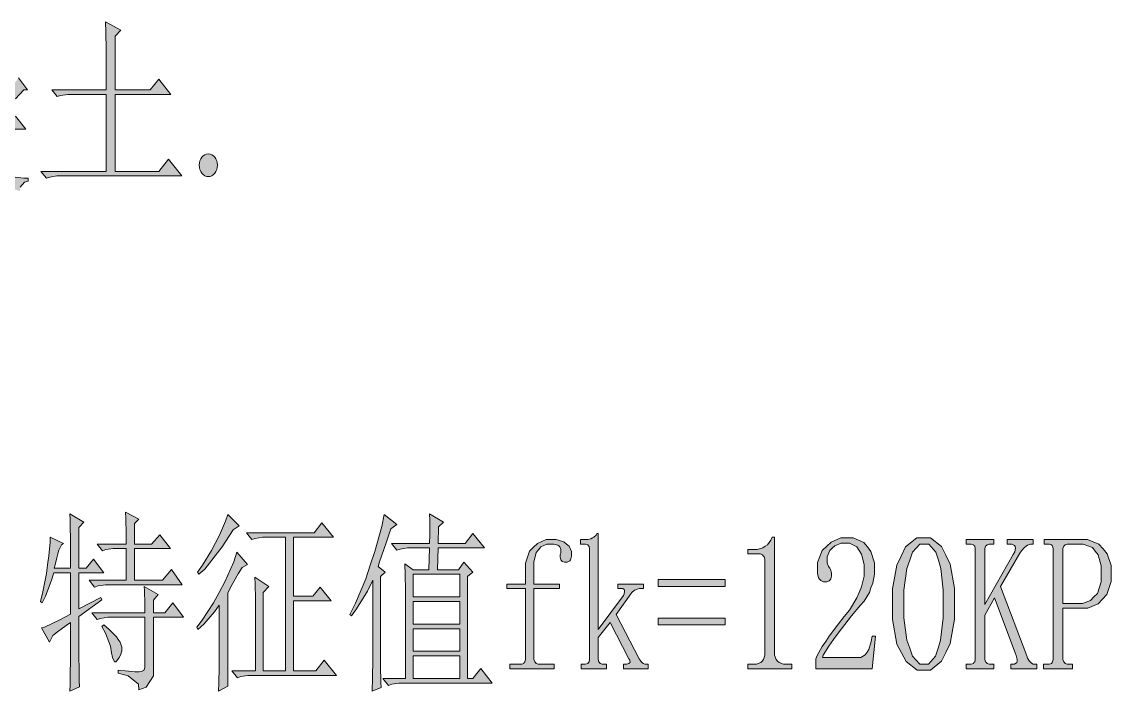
# Model space of a CAD drawing. Header units: millimetres. Extents: x 0 to 586, y 0 to 414.
# Drawn here: x 452.73 to 474.97, y 148.92 to 162.59 of the extents above; entities that cross this region are included whole.
import ezdxf

# ---------------------------------------------------------------- set-up
doc = ezdxf.new("R2010")
doc.units = ezdxf.units.MM

msp = doc.modelspace()

# ---------------------------------------------------------------- hatches: boundary and pattern name
h = msp.add_hatch(color=0)
h.dxf.hatch_style = 2
h.paths.add_polyline_path([(454.451861, 161.879139), (454.451861, 162.016722), (454.444806, 162.373028), (454.43775, 162.588222), (454.748194, 162.418889), (454.635306, 162.295417), (454.635306, 161.201806), (455.351444, 161.201806), (455.524306, 161.417), (455.77125, 161.106556), (454.635306, 161.106556), (454.635306, 159.533167), (455.524306, 159.533167), (455.721861, 159.780111), (455.9935, 159.441444), (453.527583, 159.441444), (453.446444, 159.441444), (453.298278, 159.41675), (453.23125, 159.395583), (453.118361, 159.533167), (454.451861, 159.533167), (454.451861, 161.106556), (453.749833, 161.106556), (453.668694, 161.106556), (453.520528, 161.085389), (453.4535, 161.060694), (453.340611, 161.201806), (454.451861, 161.201806)])
h = msp.add_hatch(color=0)
h.dxf.hatch_style = 2
h.paths.add_polyline_path([(451.393278, 159.071028), (451.467361, 159.187444), (451.576722, 159.409694), (451.615528, 159.519056), (451.650806, 159.624889), (451.696667, 159.818917), (451.70725, 159.903583), (451.714306, 159.98825), (451.724889, 160.189333), (451.724889, 160.30575), (451.724889, 160.418639), (451.717833, 160.704389), (451.714306, 160.873722), (451.971833, 160.736139), (451.873056, 160.644417), (451.873056, 160.104667), (451.908333, 160.002361), (452.028278, 159.794222), (452.105889, 159.688389), (452.105889, 161.198278), (451.957722, 161.198278), (451.880111, 161.198278), (451.731944, 161.177111), (451.664917, 161.152417), (451.552028, 161.29), (452.550389, 161.29), (452.663278, 161.445222), (452.846722, 161.198278), (452.772639, 161.198278), (452.599778, 161.014833), (452.501, 160.827861), (452.465722, 160.859611), (452.575083, 161.198278), (452.254056, 161.198278), (452.254056, 160.489194), (452.476306, 160.489194), (452.599778, 160.658528), (452.811444, 160.393944), (452.254056, 160.393944), (452.254056, 159.579028), (452.3105, 159.533167), (452.444556, 159.462611), (452.522167, 159.441444), (452.59625, 159.41675), (452.769111, 159.395583), (452.860833, 159.395583), (452.860833, 159.332083), (452.78675, 159.310917), (452.698556, 159.208611), (452.687972, 159.131), (452.522167, 159.187444), (452.254056, 159.356778), (452.15175, 159.469667), (452.049444, 159.586083), (451.904806, 159.840083), (451.862472, 159.981194), (451.830722, 159.695444), (451.608472, 159.22625), (451.417972, 159.039278)])
h = msp.add_hatch(color=0)
edge = h.paths.add_edge_path()
edge.add_ellipse((456.536778, 159.658403), major_axis=(0, 0.231069), ratio=0.80916, start_angle=0, end_angle=360)
h = msp.add_hatch(color=0)
h.dxf.hatch_style = 2
h.paths.add_polyline_path([(454.264889, 151.92375), (454.857556, 151.92375), (454.857556, 152.124833), (454.854028, 152.449389), (454.846972, 152.572861), (455.118611, 152.43175), (455.030417, 152.340028), (455.030417, 151.92375), (455.376139, 151.92375), (455.549, 152.110722), (455.760667, 151.832028), (455.030417, 151.832028), (455.030417, 151.186444), (455.598389, 151.186444), (455.785361, 151.401639), (456.004083, 151.091194), (454.511833, 151.091194), (454.434222, 151.091194), (454.286056, 151.070028), (454.2155, 151.045333), (454.106139, 151.186444), (454.857556, 151.186444), (454.857556, 151.832028), (454.674111, 151.832028), (454.592972, 151.832028), (454.444806, 151.810861), (454.377778, 151.786167)])
h = msp.add_hatch(color=0)
h.dxf.hatch_style = 2
h.paths.add_polyline_path([(453.711028, 148.918083), (453.718083, 149.062722), (453.725139, 149.76475), (453.725139, 150.322139), (453.636944, 150.258639), (453.457028, 150.128111), (453.365306, 150.057556), (453.291222, 149.919972), (453.132472, 150.212778), (453.192444, 150.226889), (453.488778, 150.368), (453.725139, 150.491472), (453.725139, 151.338139), (453.379417, 151.338139), (453.330028, 151.168806), (453.210083, 150.861889), (453.143056, 150.720778), (453.107778, 150.752528), (453.157167, 150.946556), (453.23125, 151.3205), (453.255944, 151.500417), (453.280639, 151.680333), (453.305333, 151.962556), (453.305333, 152.061333), (453.576972, 151.937861), (453.538167, 151.909639), (453.481722, 151.800278), (453.464083, 151.722667), (453.446444, 151.645056), (453.407639, 151.500417), (453.39, 151.429861), (453.725139, 151.429861), (453.725139, 151.870833), (453.718083, 152.424694), (453.711028, 152.541111), (453.99325, 152.371778), (453.894472, 152.262417), (453.894472, 151.429861), (454.042639, 151.429861), (454.190806, 151.616833), (454.402472, 151.338139), (453.894472, 151.338139), (453.894472, 150.597306), (454.338972, 150.830139), (454.363667, 150.784278), (453.894472, 150.442083), (453.894472, 149.856472), (453.901528, 149.140333), (453.908583, 149.009806)])
h = msp.add_hatch(color=0)
h.dxf.hatch_style = 2
h.paths.add_polyline_path([(456.931889, 152.523472), (457.164722, 152.294167), (457.04125, 152.216556), (456.815472, 151.863778), (456.462694, 151.408694), (456.339222, 151.306389), (456.314528, 151.35225), (456.420361, 151.493361), (456.603806, 151.789694), (456.684944, 151.948444), (456.766083, 152.103667), (456.886028, 152.392944)])
h = msp.add_hatch(color=0)
h.dxf.hatch_style = 2
h.paths.add_polyline_path([(457.499861, 150.674917), (457.499861, 150.8125), (457.492806, 151.09825), (457.48575, 151.246417), (457.7715, 151.059444), (457.658611, 150.935972), (457.658611, 149.334361), (458.113694, 149.334361), (458.113694, 152.061333), (457.722111, 152.061333), (457.640972, 152.061333), (457.492806, 152.036639), (457.425778, 152.015472), (457.312889, 152.153056), (458.695778, 152.153056), (458.854528, 152.354139), (459.090889, 152.061333), (458.275972, 152.061333), (458.275972, 150.858361), (458.671083, 150.858361), (458.81925, 151.045333), (459.0415, 150.766639), (458.275972, 150.766639), (458.275972, 149.334361), (458.731056, 149.334361), (458.903917, 149.549556), (459.150861, 149.239111), (457.425778, 149.239111), (457.344639, 149.239111), (457.196472, 149.217944), (457.129444, 149.19325), (457.016556, 149.334361), (457.499861, 149.334361)])
h = msp.add_hatch(color=0)
h.dxf.hatch_style = 2
h.paths.add_polyline_path([(460.050444, 149.718889), (460.050444, 149.44725), (460.0575, 149.087417), (460.064556, 148.995694), (459.877583, 148.918083), (459.884639, 149.19325), (459.891694, 149.563667), (459.891694, 149.655389), (459.891694, 151.182917), (459.782333, 150.960667), (459.563611, 150.597306), (459.461306, 150.459722), (459.4225, 150.487944), (459.538917, 150.713722), (459.750583, 151.214667), (459.842306, 151.489833), (459.934028, 151.768528), (460.075139, 152.283583), (460.124528, 152.523472), (460.385583, 152.322389), (460.262111, 152.230667), (460.163333, 151.944917), (460.032806, 151.560389), (460.001056, 151.461611), (460.149222, 151.35225), (460.050444, 151.260528)])
h = msp.add_hatch(color=0)
h.paths.add_polyline_path([(461.052333, 151.937861), (461.055861, 152.11425), (461.055861, 152.414111), (461.052333, 152.537583), (461.334556, 152.36825), (461.235778, 152.276528), (461.225194, 151.937861), (461.779056, 151.937861), (461.937806, 152.138944), (462.174167, 151.846139), (461.225194, 151.846139), (461.211083, 151.398111), (461.645, 151.398111), (461.754361, 151.553333), (461.937806, 151.35225), (461.828444, 151.260528), (461.828444, 149.179139), (461.937806, 149.179139), (462.100083, 149.380222), (462.332917, 149.083889), (460.509056, 149.083889), (460.427917, 149.083889), (460.27975, 149.062722), (460.212722, 149.038028), (460.099833, 149.179139), (460.558444, 149.179139), (460.558444, 150.890111), (460.558444, 150.981833), (460.551389, 151.295806), (460.544333, 151.521583), (460.717194, 151.398111), (461.038222, 151.398111), (461.052333, 151.846139), (460.681917, 151.846139), (460.600778, 151.846139), (460.452611, 151.821444), (460.385583, 151.800278), (460.272694, 151.937861)])
h.paths.add_polyline_path([(460.717194, 151.306389), (460.717194, 150.84425), (461.669694, 150.84425), (461.669694, 151.306389)])
h.paths.add_polyline_path([(460.717194, 150.749), (460.717194, 150.286861), (461.669694, 150.286861), (461.669694, 150.749)])
h.paths.add_polyline_path([(460.717194, 150.195139), (460.717194, 149.733), (461.669694, 149.733), (461.669694, 150.195139)])
h.paths.add_polyline_path([(460.717194, 149.641278), (460.717194, 149.179139), (461.669694, 149.179139), (461.669694, 149.641278)])
h = msp.add_hatch(color=0)
h.dxf.hatch_style = 2
h.paths.add_polyline_path([(464.862333, 150.487944), (465.331528, 149.581306), (465.349167, 149.549556), (465.384444, 149.507222), (465.398556, 149.496639), (465.412667, 149.482528), (465.447944, 149.471944), (465.465583, 149.471944), (465.514972, 149.471944), (465.514972, 149.376694), (465.0105, 149.376694), (465.0105, 149.471944), (465.045778, 149.471944), (465.077528, 149.471944), (465.119861, 149.482528), (465.133972, 149.496639), (465.144556, 149.507222), (465.141028, 149.549556), (465.119861, 149.581306), (464.738861, 150.322139), (464.491917, 150.011694), (464.491917, 149.595417), (464.491917, 149.563667), (464.506028, 149.517806), (464.523667, 149.503694), (464.537778, 149.486056), (464.576583, 149.471944), (464.601278, 149.471944), (464.664778, 149.471944), (464.664778, 149.376694), (464.146194, 149.376694), (464.146194, 149.471944), (464.209694, 149.471944), (464.237917, 149.471944), (464.283778, 149.486056), (464.294361, 149.503694), (464.308472, 149.517806), (464.319056, 149.563667), (464.319056, 149.595417), (464.319056, 151.79675), (464.319056, 151.8285), (464.308472, 151.874361), (464.294361, 151.888472), (464.283778, 151.906111), (464.237917, 151.920222), (464.209694, 151.920222), (464.135611, 151.920222), (464.135611, 152.015472), (464.244972, 152.015472), (464.283778, 152.015472), (464.347278, 152.029583), (464.3755, 152.047222), (464.403722, 152.061333), (464.449583, 152.107194), (464.467222, 152.138944), (464.491917, 152.138944), (464.491917, 150.181028), (465.0105, 150.872472), (465.021083, 150.904222), (465.031667, 150.953611), (465.028139, 150.974778), (465.024611, 150.992417), (464.996389, 151.013583), (464.971694, 151.013583), (464.897611, 151.013583), (464.897611, 151.105306), (465.416194, 151.105306), (465.416194, 151.013583), (465.356222, 151.013583), (465.335056, 151.013583), (465.289194, 150.999472), (465.260972, 150.988889), (465.236278, 150.978306), (465.183361, 150.935972), (465.158667, 150.904222)])
h = msp.add_hatch(color=0)
h.dxf.hatch_style = 2
h.paths.add_polyline_path([(463.01025, 151.369889), (463.01025, 151.532167), (463.091389, 151.775583), (463.172528, 151.856722), (463.253667, 151.937861), (463.430056, 152.019), (463.532361, 152.019), (463.634667, 152.019), (463.793417, 151.969611), (463.846333, 151.92375), (463.89925, 151.877889), (463.952167, 151.768528), (463.952167, 151.708556), (463.952167, 151.676806), (463.938056, 151.623889), (463.927472, 151.599194), (463.913361, 151.578028), (463.863972, 151.553333), (463.828694, 151.553333), (463.804, 151.553333), (463.761667, 151.567444), (463.747556, 151.585083), (463.733444, 151.599194), (463.715806, 151.652111), (463.715806, 151.690917), (463.715806, 151.7015), (463.722861, 151.722667), (463.729917, 151.736778), (463.729917, 151.754417), (463.729917, 151.775583), (463.729917, 151.786167), (463.729917, 151.814389), (463.70875, 151.867306), (463.691111, 151.884944), (463.673472, 151.902583), (463.585278, 151.92375), (463.51825, 151.92375), (463.444167, 151.92375), (463.324222, 151.867306), (463.278361, 151.807333), (463.228972, 151.750889), (463.183111, 151.553333), (463.183111, 151.41575), (463.183111, 151.105306), (463.701694, 151.105306), (463.701694, 151.013583), (463.183111, 151.013583), (463.183111, 149.595417), (463.183111, 149.563667), (463.20075, 149.517806), (463.214861, 149.503694), (463.228972, 149.486056), (463.271306, 149.471944), (463.296, 149.471944), (463.592333, 149.471944), (463.592333, 149.376694), (462.69275, 149.376694), (462.69275, 149.471944), (462.900889, 149.471944), (462.932639, 149.471944), (462.974972, 149.486056), (462.985556, 149.503694), (462.999667, 149.517806), (463.01025, 149.563667), (463.01025, 149.595417), (463.01025, 151.013583), (462.62925, 151.013583), (462.62925, 151.105306), (463.01025, 151.105306)])
h = msp.add_hatch(color=0)
h.dxf.hatch_style = 2
h.paths.add_polyline_path([(468.093778, 152.061333), (468.093778, 149.718889), (468.093778, 149.655389), (468.125528, 149.563667), (468.15375, 149.531917), (468.1855, 149.503694), (468.273694, 149.471944), (468.326611, 149.471944), (468.450083, 149.471944), (468.450083, 149.376694), (467.5505, 149.376694), (467.5505, 149.471944), (467.663389, 149.471944), (467.723361, 149.471944), (467.815083, 149.503694), (467.839778, 149.531917), (467.868, 149.563667), (467.896222, 149.655389), (467.896222, 149.718889), (467.896222, 151.581556), (467.896222, 151.613306), (467.882111, 151.662694), (467.864472, 151.683861), (467.850361, 151.7015), (467.8045, 151.722667), (467.77275, 151.722667), (467.5505, 151.722667), (467.5505, 151.814389), (467.663389, 151.814389), (467.737472, 151.814389), (467.857417, 151.846139), (467.903278, 151.877889), (467.949139, 151.906111), (468.019694, 152.001361), (468.044389, 152.061333)])
h = msp.add_hatch(color=0)
h.dxf.hatch_style = 2
h.paths.add_polyline_path([(469.921167, 151.369889), (469.921167, 151.507472), (469.871778, 151.719139), (469.822389, 151.793222), (469.773, 151.867306), (469.624833, 151.941389), (469.526056, 151.941389), (469.451972, 151.941389), (469.324972, 151.888472), (469.272056, 151.839083), (469.222667, 151.789694), (469.16975, 151.662694), (469.16975, 151.585083), (469.16975, 151.539222), (469.194444, 151.461611), (469.219139, 151.429861), (469.236778, 151.401639), (469.254417, 151.338139), (469.254417, 151.306389), (469.254417, 151.267583), (469.240306, 151.211139), (469.226194, 151.1935), (469.208556, 151.172333), (469.162694, 151.154694), (469.130944, 151.154694), (469.095667, 151.154694), (469.035694, 151.179389), (469.014528, 151.207611), (468.993361, 151.235833), (468.972194, 151.324028), (468.972194, 151.384), (468.972194, 151.546278), (469.063917, 151.793222), (469.159167, 151.877889), (469.250889, 151.962556), (469.448444, 152.047222), (469.55075, 152.047222), (469.698917, 152.047222), (469.917639, 151.9555), (469.991722, 151.863778), (470.062278, 151.768528), (470.132833, 151.539222), (470.132833, 151.398111), (470.132833, 151.306389), (470.097556, 151.122944), (470.062278, 151.027694), (470.030528, 150.935972), (469.921167, 150.759583), (469.847083, 150.674917), (469.667167, 150.459722), (469.395528, 150.106944), (469.29675, 149.972889), (469.2015, 149.838833), (469.088611, 149.655389), (469.070972, 149.609528), (469.797694, 149.609528), (469.854139, 149.609528), (469.945861, 149.662444), (469.984667, 149.718889), (470.019944, 149.771806), (470.069333, 149.934083), (470.083444, 150.039917), (470.157528, 150.039917), (470.083444, 149.376694), (468.933389, 149.376694), (468.933389, 149.581306), (468.965139, 149.648333), (469.067444, 149.82825), (469.138, 149.934083), (469.208556, 150.043444), (469.399056, 150.297444), (469.515472, 150.442083), (469.621306, 150.576139), (469.773, 150.823083), (469.822389, 150.935972), (469.871778, 151.052389), (469.921167, 151.267583)])
h = msp.add_hatch(color=0)
h.paths.add_polyline_path([(471.141778, 149.348472), (471.007722, 149.348472), (470.778417, 149.524861), (470.686694, 149.70125), (470.591444, 149.881167), (470.499722, 150.382111), (470.499722, 150.706667), (470.499722, 151.006528), (470.591444, 151.493361), (470.679639, 151.676806), (470.767833, 151.863778), (471.000667, 152.047222), (471.141778, 152.047222), (471.275833, 152.047222), (471.501611, 151.870833), (471.593333, 151.694444), (471.681528, 151.514528), (471.769722, 151.020639), (471.769722, 150.706667), (471.769722, 150.389167), (471.681528, 149.89175), (471.593333, 149.711833), (471.501611, 149.528389), (471.275833, 149.348472)])
h.paths.add_polyline_path([(471.141778, 151.92375), (471.057111, 151.92375), (470.908944, 151.757944), (470.8525, 151.592139), (470.792528, 151.426333), (470.736083, 150.981833), (470.736083, 150.706667), (470.736083, 150.413861), (470.792528, 149.958778), (470.8525, 149.7965), (470.908944, 149.634222), (471.057111, 149.471944), (471.141778, 149.471944), (471.2335, 149.471944), (471.378139, 149.634222), (471.431056, 149.7965), (471.483972, 149.958778), (471.536889, 150.413861), (471.536889, 150.706667), (471.536889, 150.981833), (471.4875, 151.426333), (471.438111, 151.592139), (471.388722, 151.757944), (471.240556, 151.92375)])
h = msp.add_hatch(color=0)
h.dxf.hatch_style = 2
h.paths.add_polyline_path([(473.448944, 149.376694), (472.919778, 149.376694), (472.919778, 149.471944), (472.955056, 149.471944), (472.993861, 149.471944), (473.036194, 149.503694), (473.04325, 149.531917), (473.046778, 149.563667), (473.029139, 149.648333), (473.004444, 149.70125), (472.584639, 150.823083), (472.387083, 150.473833), (472.387083, 149.595417), (472.387083, 149.563667), (472.401194, 149.517806), (472.418833, 149.503694), (472.432944, 149.486056), (472.47175, 149.471944), (472.496444, 149.471944), (472.570528, 149.471944), (472.570528, 149.376694), (472.006083, 149.376694), (472.006083, 149.471944), (472.080167, 149.471944), (472.108389, 149.471944), (472.15425, 149.486056), (472.164833, 149.503694), (472.178944, 149.517806), (472.189528, 149.563667), (472.189528, 149.595417), (472.189528, 151.800278), (472.189528, 151.832028), (472.178944, 151.877889), (472.164833, 151.892), (472.15425, 151.909639), (472.108389, 151.92375), (472.080167, 151.92375), (472.006083, 151.92375), (472.006083, 152.019), (472.570528, 152.019), (472.570528, 151.92375), (472.496444, 151.92375), (472.47175, 151.92375), (472.432944, 151.909639), (472.418833, 151.892), (472.401194, 151.877889), (472.387083, 151.832028), (472.387083, 151.800278), (472.387083, 150.689028), (472.965639, 151.708556), (472.997389, 151.761472), (473.015028, 151.842611), (473.004444, 151.870833), (472.990333, 151.895528), (472.937417, 151.92375), (472.891556, 151.92375), (472.842167, 151.92375), (472.842167, 152.019), (473.374861, 152.019), (473.374861, 151.92375), (473.350167, 151.92375), (473.318417, 151.92375), (473.258444, 151.899056), (473.226694, 151.877889), (473.194944, 151.853194), (473.134972, 151.786167), (473.103222, 151.736778), (472.708111, 151.059444), (473.240806, 149.641278), (473.258444, 149.595417), (473.29725, 149.528389), (473.318417, 149.51075), (473.339583, 149.489583), (473.374861, 149.471944), (473.388972, 149.471944), (473.448944, 149.471944)])
h = msp.add_hatch(color=0)
h.paths.add_polyline_path([(473.978111, 150.611417), (473.978111, 149.595417), (473.978111, 149.563667), (473.99575, 149.517806), (474.009861, 149.503694), (474.023972, 149.486056), (474.066306, 149.471944), (474.091, 149.471944), (474.175667, 149.471944), (474.175667, 149.376694), (473.586528, 149.376694), (473.586528, 149.471944), (473.671194, 149.471944), (473.702944, 149.471944), (473.745278, 149.486056), (473.759389, 149.503694), (473.769972, 149.517806), (473.784083, 149.563667), (473.784083, 149.595417), (473.784083, 151.800278), (473.784083, 151.832028), (473.769972, 151.877889), (473.759389, 151.892), (473.745278, 151.909639), (473.702944, 151.92375), (473.671194, 151.92375), (473.597111, 151.92375), (473.597111, 152.019), (474.323833, 152.019), (474.479056, 152.019), (474.715417, 151.920222), (474.800083, 151.824972), (474.88475, 151.726194), (474.965889, 151.486306), (474.965889, 151.338139), (474.965889, 151.16175), (474.877694, 150.890111), (474.785972, 150.798389), (474.697778, 150.703139), (474.486111, 150.611417), (474.362639, 150.611417)])
h.paths.add_polyline_path([(474.288556, 150.706667), (474.380278, 150.706667), (474.542556, 150.773694), (474.613111, 150.84425), (474.687194, 150.914806), (474.75775, 151.151167), (474.75775, 151.324028), (474.75775, 151.475722), (474.697778, 151.705028), (474.637806, 151.775583), (474.581361, 151.849667), (474.390861, 151.92375), (474.263861, 151.92375), (474.091, 151.92375), (474.066306, 151.92375), (474.023972, 151.909639), (474.009861, 151.892), (473.99575, 151.877889), (473.978111, 151.832028), (473.978111, 151.800278), (473.978111, 150.706667)])
h = msp.add_hatch(color=0)
h.dxf.hatch_style = 2
h.paths.add_polyline_path([(456.931889, 150.921861), (456.931889, 149.023917), (456.744917, 148.918083), (456.751972, 149.080361), (456.759028, 149.401389), (456.759028, 149.563667), (456.759028, 150.674917), (456.66025, 150.537333), (456.445056, 150.290389), (456.325111, 150.181028), (456.300417, 150.226889), (456.413306, 150.368), (456.642611, 150.720778), (456.759028, 150.935972), (456.875444, 151.154694), (457.055361, 151.560389), (457.115333, 151.754417), (457.337583, 151.507472), (457.228222, 151.4475), (457.147083, 151.313444), (456.998917, 151.052389)])
h = msp.add_hatch(color=0)
h.dxf.hatch_style = 2
h.paths.add_polyline_path([(454.698806, 149.348472), (454.839917, 149.334361), (455.037472, 149.316722), (455.093917, 149.316722), (455.122139, 149.316722), (455.175056, 149.323778), (455.196222, 149.334361), (455.220917, 149.341417), (455.242083, 149.401389), (455.242083, 149.457833), (455.242083, 150.427972), (454.561222, 150.427972), (454.483611, 150.427972), (454.335444, 150.403278), (454.264889, 150.382111), (454.155528, 150.519694), (455.242083, 150.519694), (455.242083, 150.703139), (455.235028, 150.974778), (455.227972, 151.059444), (455.513722, 150.890111), (455.414944, 150.78075), (455.414944, 150.519694), (455.647778, 150.519694), (455.810056, 150.720778), (456.028778, 150.427972), (455.414944, 150.427972), (455.414944, 149.411972), (455.418472, 149.232056), (455.270306, 149.00275), (455.118611, 148.946306), (455.111556, 149.062722), (454.899889, 149.232056), (454.698806, 149.2885)])
h = msp.add_hatch(color=0)
h.dxf.hatch_style = 2
h.paths.add_polyline_path([(465.716056, 151.059444), (465.716056, 151.197028), (467.084833, 151.197028), (467.084833, 151.059444)])
h = msp.add_hatch(color=0)
h.dxf.hatch_style = 2
h.paths.add_polyline_path([(465.716056, 150.27275), (465.716056, 150.410333), (467.084833, 150.410333), (467.084833, 150.27275)])
h = msp.add_hatch(color=0)
h.dxf.hatch_style = 2
h.paths.add_polyline_path([(454.402472, 150.27275), (454.511833, 150.181028), (454.66, 150.029333), (454.698806, 149.972889), (454.734083, 149.916444), (454.772889, 149.817667), (454.772889, 149.778861), (454.772889, 149.740056), (454.744667, 149.655389), (454.716444, 149.609528), (454.688222, 149.563667), (454.649417, 149.517806), (454.635306, 149.517806), (454.617667, 149.517806), (454.582389, 149.609528), (454.561222, 149.704778), (454.536528, 149.835306), (454.43775, 150.103417), (454.363667, 150.241)])

# ---------------------------------------------------------------- linework, layer by layer
at = {"color": 0, "lineweight": 0}
for points in [[(454.451861, 161.879139), (454.451861, 162.016722), (454.444806, 162.373028), (454.43775, 162.588222), (454.748194, 162.418889), (454.635306, 162.295417), (454.635306, 161.201806), (455.351444, 161.201806), (455.524306, 161.417), (455.77125, 161.106556), (454.635306, 161.106556), (454.635306, 159.533167), (455.524306, 159.533167), (455.721861, 159.780111), (455.9935, 159.441444), (453.527583, 159.441444), (453.446444, 159.441444), (453.298278, 159.41675), (453.23125, 159.395583), (453.118361, 159.533167), (454.451861, 159.533167), (454.451861, 161.106556), (453.749833, 161.106556), (453.668694, 161.106556), (453.520528, 161.085389), (453.4535, 161.060694), (453.340611, 161.201806), (454.451861, 161.201806)], [(454.264889, 151.92375), (454.857556, 151.92375), (454.857556, 152.124833), (454.854028, 152.449389), (454.846972, 152.572861), (455.118611, 152.43175), (455.030417, 152.340028), (455.030417, 151.92375), (455.376139, 151.92375), (455.549, 152.110722), (455.760667, 151.832028), (455.030417, 151.832028), (455.030417, 151.186444), (455.598389, 151.186444), (455.785361, 151.401639), (456.004083, 151.091194), (454.511833, 151.091194), (454.434222, 151.091194), (454.286056, 151.070028), (454.2155, 151.045333), (454.106139, 151.186444), (454.857556, 151.186444), (454.857556, 151.832028), (454.674111, 151.832028), (454.592972, 151.832028), (454.444806, 151.810861), (454.377778, 151.786167)], [(453.711028, 148.918083), (453.718083, 149.062722), (453.725139, 149.76475), (453.725139, 150.322139), (453.636944, 150.258639), (453.457028, 150.128111), (453.365306, 150.057556), (453.291222, 149.919972), (453.132472, 150.212778), (453.192444, 150.226889), (453.488778, 150.368), (453.725139, 150.491472), (453.725139, 151.338139), (453.379417, 151.338139), (453.330028, 151.168806), (453.210083, 150.861889), (453.143056, 150.720778), (453.107778, 150.752528), (453.157167, 150.946556), (453.23125, 151.3205), (453.255944, 151.500417), (453.280639, 151.680333), (453.305333, 151.962556), (453.305333, 152.061333), (453.576972, 151.937861), (453.538167, 151.909639), (453.481722, 151.800278), (453.464083, 151.722667), (453.446444, 151.645056), (453.407639, 151.500417), (453.39, 151.429861), (453.725139, 151.429861), (453.725139, 151.870833), (453.718083, 152.424694), (453.711028, 152.541111), (453.99325, 152.371778), (453.894472, 152.262417), (453.894472, 151.429861), (454.042639, 151.429861), (454.190806, 151.616833), (454.402472, 151.338139), (453.894472, 151.338139), (453.894472, 150.597306), (454.338972, 150.830139), (454.363667, 150.784278), (453.894472, 150.442083), (453.894472, 149.856472), (453.901528, 149.140333), (453.908583, 149.009806)], [(456.931889, 152.523472), (457.164722, 152.294167), (457.04125, 152.216556), (456.815472, 151.863778), (456.462694, 151.408694), (456.339222, 151.306389), (456.314528, 151.35225), (456.420361, 151.493361), (456.603806, 151.789694), (456.684944, 151.948444), (456.766083, 152.103667), (456.886028, 152.392944)], [(457.499861, 150.674917), (457.499861, 150.8125), (457.492806, 151.09825), (457.48575, 151.246417), (457.7715, 151.059444), (457.658611, 150.935972), (457.658611, 149.334361), (458.113694, 149.334361), (458.113694, 152.061333), (457.722111, 152.061333), (457.640972, 152.061333), (457.492806, 152.036639), (457.425778, 152.015472), (457.312889, 152.153056), (458.695778, 152.153056), (458.854528, 152.354139), (459.090889, 152.061333), (458.275972, 152.061333), (458.275972, 150.858361), (458.671083, 150.858361), (458.81925, 151.045333), (459.0415, 150.766639), (458.275972, 150.766639), (458.275972, 149.334361), (458.731056, 149.334361), (458.903917, 149.549556), (459.150861, 149.239111), (457.425778, 149.239111), (457.344639, 149.239111), (457.196472, 149.217944), (457.129444, 149.19325), (457.016556, 149.334361), (457.499861, 149.334361)], [(460.050444, 149.718889), (460.050444, 149.44725), (460.0575, 149.087417), (460.064556, 148.995694), (459.877583, 148.918083), (459.884639, 149.19325), (459.891694, 149.563667), (459.891694, 149.655389), (459.891694, 151.182917), (459.782333, 150.960667), (459.563611, 150.597306), (459.461306, 150.459722), (459.4225, 150.487944), (459.538917, 150.713722), (459.750583, 151.214667), (459.842306, 151.489833), (459.934028, 151.768528), (460.075139, 152.283583), (460.124528, 152.523472), (460.385583, 152.322389), (460.262111, 152.230667), (460.163333, 151.944917), (460.032806, 151.560389), (460.001056, 151.461611), (460.149222, 151.35225), (460.050444, 151.260528)], [(461.052333, 151.937861), (461.055861, 152.11425), (461.055861, 152.414111), (461.052333, 152.537583), (461.334556, 152.36825), (461.235778, 152.276528), (461.225194, 151.937861), (461.779056, 151.937861), (461.937806, 152.138944), (462.174167, 151.846139), (461.225194, 151.846139), (461.211083, 151.398111), (461.645, 151.398111), (461.754361, 151.553333), (461.937806, 151.35225), (461.828444, 151.260528), (461.828444, 149.179139), (461.937806, 149.179139), (462.100083, 149.380222), (462.332917, 149.083889), (460.509056, 149.083889), (460.427917, 149.083889), (460.27975, 149.062722), (460.212722, 149.038028), (460.099833, 149.179139), (460.558444, 149.179139), (460.558444, 150.890111), (460.558444, 150.981833), (460.551389, 151.295806), (460.544333, 151.521583), (460.717194, 151.398111), (461.038222, 151.398111), (461.052333, 151.846139), (460.681917, 151.846139), (460.600778, 151.846139), (460.452611, 151.821444), (460.385583, 151.800278), (460.272694, 151.937861)], [(464.862333, 150.487944), (465.331528, 149.581306), (465.349167, 149.549556), (465.384444, 149.507222), (465.398556, 149.496639), (465.412667, 149.482528), (465.447944, 149.471944), (465.465583, 149.471944), (465.514972, 149.471944), (465.514972, 149.376694), (465.0105, 149.376694), (465.0105, 149.471944), (465.045778, 149.471944), (465.077528, 149.471944), (465.119861, 149.482528), (465.133972, 149.496639), (465.144556, 149.507222), (465.141028, 149.549556), (465.119861, 149.581306), (464.738861, 150.322139), (464.491917, 150.011694), (464.491917, 149.595417), (464.491917, 149.563667), (464.506028, 149.517806), (464.523667, 149.503694), (464.537778, 149.486056), (464.576583, 149.471944), (464.601278, 149.471944), (464.664778, 149.471944), (464.664778, 149.376694), (464.146194, 149.376694), (464.146194, 149.471944), (464.209694, 149.471944), (464.237917, 149.471944), (464.283778, 149.486056), (464.294361, 149.503694), (464.308472, 149.517806), (464.319056, 149.563667), (464.319056, 149.595417), (464.319056, 151.79675), (464.319056, 151.8285), (464.308472, 151.874361), (464.294361, 151.888472), (464.283778, 151.906111), (464.237917, 151.920222), (464.209694, 151.920222), (464.135611, 151.920222), (464.135611, 152.015472), (464.244972, 152.015472), (464.283778, 152.015472), (464.347278, 152.029583), (464.3755, 152.047222), (464.403722, 152.061333), (464.449583, 152.107194), (464.467222, 152.138944), (464.491917, 152.138944), (464.491917, 150.181028), (465.0105, 150.872472), (465.021083, 150.904222), (465.031667, 150.953611), (465.028139, 150.974778), (465.024611, 150.992417), (464.996389, 151.013583), (464.971694, 151.013583), (464.897611, 151.013583), (464.897611, 151.105306), (465.416194, 151.105306), (465.416194, 151.013583), (465.356222, 151.013583), (465.335056, 151.013583), (465.289194, 150.999472), (465.260972, 150.988889), (465.236278, 150.978306), (465.183361, 150.935972), (465.158667, 150.904222)], [(463.01025, 151.369889), (463.01025, 151.532167), (463.091389, 151.775583), (463.172528, 151.856722), (463.253667, 151.937861), (463.430056, 152.019), (463.532361, 152.019), (463.634667, 152.019), (463.793417, 151.969611), (463.846333, 151.92375), (463.89925, 151.877889), (463.952167, 151.768528), (463.952167, 151.708556), (463.952167, 151.676806), (463.938056, 151.623889), (463.927472, 151.599194), (463.913361, 151.578028), (463.863972, 151.553333), (463.828694, 151.553333), (463.804, 151.553333), (463.761667, 151.567444), (463.747556, 151.585083), (463.733444, 151.599194), (463.715806, 151.652111), (463.715806, 151.690917), (463.715806, 151.7015), (463.722861, 151.722667), (463.729917, 151.736778), (463.729917, 151.754417), (463.729917, 151.775583), (463.729917, 151.786167), (463.729917, 151.814389), (463.70875, 151.867306), (463.691111, 151.884944), (463.673472, 151.902583), (463.585278, 151.92375), (463.51825, 151.92375), (463.444167, 151.92375), (463.324222, 151.867306), (463.278361, 151.807333), (463.228972, 151.750889), (463.183111, 151.553333), (463.183111, 151.41575), (463.183111, 151.105306), (463.701694, 151.105306), (463.701694, 151.013583), (463.183111, 151.013583), (463.183111, 149.595417), (463.183111, 149.563667), (463.20075, 149.517806), (463.214861, 149.503694), (463.228972, 149.486056), (463.271306, 149.471944), (463.296, 149.471944), (463.592333, 149.471944), (463.592333, 149.376694), (462.69275, 149.376694), (462.69275, 149.471944), (462.900889, 149.471944), (462.932639, 149.471944), (462.974972, 149.486056), (462.985556, 149.503694), (462.999667, 149.517806), (463.01025, 149.563667), (463.01025, 149.595417), (463.01025, 151.013583), (462.62925, 151.013583), (462.62925, 151.105306), (463.01025, 151.105306)], [(468.093778, 152.061333), (468.093778, 149.718889), (468.093778, 149.655389), (468.125528, 149.563667), (468.15375, 149.531917), (468.1855, 149.503694), (468.273694, 149.471944), (468.326611, 149.471944), (468.450083, 149.471944), (468.450083, 149.376694), (467.5505, 149.376694), (467.5505, 149.471944), (467.663389, 149.471944), (467.723361, 149.471944), (467.815083, 149.503694), (467.839778, 149.531917), (467.868, 149.563667), (467.896222, 149.655389), (467.896222, 149.718889), (467.896222, 151.581556), (467.896222, 151.613306), (467.882111, 151.662694), (467.864472, 151.683861), (467.850361, 151.7015), (467.8045, 151.722667), (467.77275, 151.722667), (467.5505, 151.722667), (467.5505, 151.814389), (467.663389, 151.814389), (467.737472, 151.814389), (467.857417, 151.846139), (467.903278, 151.877889), (467.949139, 151.906111), (468.019694, 152.001361), (468.044389, 152.061333)], [(469.921167, 151.369889), (469.921167, 151.507472), (469.871778, 151.719139), (469.822389, 151.793222), (469.773, 151.867306), (469.624833, 151.941389), (469.526056, 151.941389), (469.451972, 151.941389), (469.324972, 151.888472), (469.272056, 151.839083), (469.222667, 151.789694), (469.16975, 151.662694), (469.16975, 151.585083), (469.16975, 151.539222), (469.194444, 151.461611), (469.219139, 151.429861), (469.236778, 151.401639), (469.254417, 151.338139), (469.254417, 151.306389), (469.254417, 151.267583), (469.240306, 151.211139), (469.226194, 151.1935), (469.208556, 151.172333), (469.162694, 151.154694), (469.130944, 151.154694), (469.095667, 151.154694), (469.035694, 151.179389), (469.014528, 151.207611), (468.993361, 151.235833), (468.972194, 151.324028), (468.972194, 151.384), (468.972194, 151.546278), (469.063917, 151.793222), (469.159167, 151.877889), (469.250889, 151.962556), (469.448444, 152.047222), (469.55075, 152.047222), (469.698917, 152.047222), (469.917639, 151.9555), (469.991722, 151.863778), (470.062278, 151.768528), (470.132833, 151.539222), (470.132833, 151.398111), (470.132833, 151.306389), (470.097556, 151.122944), (470.062278, 151.027694), (470.030528, 150.935972), (469.921167, 150.759583), (469.847083, 150.674917), (469.667167, 150.459722), (469.395528, 150.106944), (469.29675, 149.972889), (469.2015, 149.838833), (469.088611, 149.655389), (469.070972, 149.609528), (469.797694, 149.609528), (469.854139, 149.609528), (469.945861, 149.662444), (469.984667, 149.718889), (470.019944, 149.771806), (470.069333, 149.934083), (470.083444, 150.039917), (470.157528, 150.039917), (470.083444, 149.376694), (468.933389, 149.376694), (468.933389, 149.581306), (468.965139, 149.648333), (469.067444, 149.82825), (469.138, 149.934083), (469.208556, 150.043444), (469.399056, 150.297444), (469.515472, 150.442083), (469.621306, 150.576139), (469.773, 150.823083), (469.822389, 150.935972), (469.871778, 151.052389), (469.921167, 151.267583)], [(471.141778, 149.348472), (471.007722, 149.348472), (470.778417, 149.524861), (470.686694, 149.70125), (470.591444, 149.881167), (470.499722, 150.382111), (470.499722, 150.706667), (470.499722, 151.006528), (470.591444, 151.493361), (470.679639, 151.676806), (470.767833, 151.863778), (471.000667, 152.047222), (471.141778, 152.047222), (471.275833, 152.047222), (471.501611, 151.870833), (471.593333, 151.694444), (471.681528, 151.514528), (471.769722, 151.020639), (471.769722, 150.706667), (471.769722, 150.389167), (471.681528, 149.89175), (471.593333, 149.711833), (471.501611, 149.528389), (471.275833, 149.348472)], [(471.141778, 151.92375), (471.057111, 151.92375), (470.908944, 151.757944), (470.8525, 151.592139), (470.792528, 151.426333), (470.736083, 150.981833), (470.736083, 150.706667), (470.736083, 150.413861), (470.792528, 149.958778), (470.8525, 149.7965), (470.908944, 149.634222), (471.057111, 149.471944), (471.141778, 149.471944), (471.2335, 149.471944), (471.378139, 149.634222), (471.431056, 149.7965), (471.483972, 149.958778), (471.536889, 150.413861), (471.536889, 150.706667), (471.536889, 150.981833), (471.4875, 151.426333), (471.438111, 151.592139), (471.388722, 151.757944), (471.240556, 151.92375)], [(473.448944, 149.376694), (472.919778, 149.376694), (472.919778, 149.471944), (472.955056, 149.471944), (472.993861, 149.471944), (473.036194, 149.503694), (473.04325, 149.531917), (473.046778, 149.563667), (473.029139, 149.648333), (473.004444, 149.70125), (472.584639, 150.823083), (472.387083, 150.473833), (472.387083, 149.595417), (472.387083, 149.563667), (472.401194, 149.517806), (472.418833, 149.503694), (472.432944, 149.486056), (472.47175, 149.471944), (472.496444, 149.471944), (472.570528, 149.471944), (472.570528, 149.376694), (472.006083, 149.376694), (472.006083, 149.471944), (472.080167, 149.471944), (472.108389, 149.471944), (472.15425, 149.486056), (472.164833, 149.503694), (472.178944, 149.517806), (472.189528, 149.563667), (472.189528, 149.595417), (472.189528, 151.800278), (472.189528, 151.832028), (472.178944, 151.877889), (472.164833, 151.892), (472.15425, 151.909639), (472.108389, 151.92375), (472.080167, 151.92375), (472.006083, 151.92375), (472.006083, 152.019), (472.570528, 152.019), (472.570528, 151.92375), (472.496444, 151.92375), (472.47175, 151.92375), (472.432944, 151.909639), (472.418833, 151.892), (472.401194, 151.877889), (472.387083, 151.832028), (472.387083, 151.800278), (472.387083, 150.689028), (472.965639, 151.708556), (472.997389, 151.761472), (473.015028, 151.842611), (473.004444, 151.870833), (472.990333, 151.895528), (472.937417, 151.92375), (472.891556, 151.92375), (472.842167, 151.92375), (472.842167, 152.019), (473.374861, 152.019), (473.374861, 151.92375), (473.350167, 151.92375), (473.318417, 151.92375), (473.258444, 151.899056), (473.226694, 151.877889), (473.194944, 151.853194), (473.134972, 151.786167), (473.103222, 151.736778), (472.708111, 151.059444), (473.240806, 149.641278), (473.258444, 149.595417), (473.29725, 149.528389), (473.318417, 149.51075), (473.339583, 149.489583), (473.374861, 149.471944), (473.388972, 149.471944), (473.448944, 149.471944)], [(473.978111, 150.611417), (473.978111, 149.595417), (473.978111, 149.563667), (473.99575, 149.517806), (474.009861, 149.503694), (474.023972, 149.486056), (474.066306, 149.471944), (474.091, 149.471944), (474.175667, 149.471944), (474.175667, 149.376694), (473.586528, 149.376694), (473.586528, 149.471944), (473.671194, 149.471944), (473.702944, 149.471944), (473.745278, 149.486056), (473.759389, 149.503694), (473.769972, 149.517806), (473.784083, 149.563667), (473.784083, 149.595417), (473.784083, 151.800278), (473.784083, 151.832028), (473.769972, 151.877889), (473.759389, 151.892), (473.745278, 151.909639), (473.702944, 151.92375), (473.671194, 151.92375), (473.597111, 151.92375), (473.597111, 152.019), (474.323833, 152.019), (474.479056, 152.019), (474.715417, 151.920222), (474.800083, 151.824972), (474.88475, 151.726194), (474.965889, 151.486306), (474.965889, 151.338139), (474.965889, 151.16175), (474.877694, 150.890111), (474.785972, 150.798389), (474.697778, 150.703139), (474.486111, 150.611417), (474.362639, 150.611417)], [(474.288556, 150.706667), (474.380278, 150.706667), (474.542556, 150.773694), (474.613111, 150.84425), (474.687194, 150.914806), (474.75775, 151.151167), (474.75775, 151.324028), (474.75775, 151.475722), (474.697778, 151.705028), (474.637806, 151.775583), (474.581361, 151.849667), (474.390861, 151.92375), (474.263861, 151.92375), (474.091, 151.92375), (474.066306, 151.92375), (474.023972, 151.909639), (474.009861, 151.892), (473.99575, 151.877889), (473.978111, 151.832028), (473.978111, 151.800278), (473.978111, 150.706667)], [(456.931889, 150.921861), (456.931889, 149.023917), (456.744917, 148.918083), (456.751972, 149.080361), (456.759028, 149.401389), (456.759028, 149.563667), (456.759028, 150.674917), (456.66025, 150.537333), (456.445056, 150.290389), (456.325111, 150.181028), (456.300417, 150.226889), (456.413306, 150.368), (456.642611, 150.720778), (456.759028, 150.935972), (456.875444, 151.154694), (457.055361, 151.560389), (457.115333, 151.754417), (457.337583, 151.507472), (457.228222, 151.4475), (457.147083, 151.313444), (456.998917, 151.052389)], [(460.717194, 151.306389), (460.717194, 150.84425), (461.669694, 150.84425), (461.669694, 151.306389)], [(454.698806, 149.348472), (454.839917, 149.334361), (455.037472, 149.316722), (455.093917, 149.316722), (455.122139, 149.316722), (455.175056, 149.323778), (455.196222, 149.334361), (455.220917, 149.341417), (455.242083, 149.401389), (455.242083, 149.457833), (455.242083, 150.427972), (454.561222, 150.427972), (454.483611, 150.427972), (454.335444, 150.403278), (454.264889, 150.382111), (454.155528, 150.519694), (455.242083, 150.519694), (455.242083, 150.703139), (455.235028, 150.974778), (455.227972, 151.059444), (455.513722, 150.890111), (455.414944, 150.78075), (455.414944, 150.519694), (455.647778, 150.519694), (455.810056, 150.720778), (456.028778, 150.427972), (455.414944, 150.427972), (455.414944, 149.411972), (455.418472, 149.232056), (455.270306, 149.00275), (455.118611, 148.946306), (455.111556, 149.062722), (454.899889, 149.232056), (454.698806, 149.2885)], [(465.716056, 151.059444), (465.716056, 151.197028), (467.084833, 151.197028), (467.084833, 151.059444)], [(460.717194, 150.749), (460.717194, 150.286861), (461.669694, 150.286861), (461.669694, 150.749)], [(465.716056, 150.27275), (465.716056, 150.410333), (467.084833, 150.410333), (467.084833, 150.27275)], [(454.402472, 150.27275), (454.511833, 150.181028), (454.66, 150.029333), (454.698806, 149.972889), (454.734083, 149.916444), (454.772889, 149.817667), (454.772889, 149.778861), (454.772889, 149.740056), (454.744667, 149.655389), (454.716444, 149.609528), (454.688222, 149.563667), (454.649417, 149.517806), (454.635306, 149.517806), (454.617667, 149.517806), (454.582389, 149.609528), (454.561222, 149.704778), (454.536528, 149.835306), (454.43775, 150.103417), (454.363667, 150.241)], [(460.717194, 150.195139), (460.717194, 149.733), (461.669694, 149.733), (461.669694, 150.195139)], [(460.717194, 149.641278), (460.717194, 149.179139), (461.669694, 149.179139), (461.669694, 149.641278)]]:
    msp.add_lwpolyline(points, close=True, dxfattribs=at)
for points in [[(452.663278, 161.445222), (452.846722, 161.198278), (452.772639, 161.198278), (452.599778, 161.014833)], [(452.599778, 160.658528), (452.811444, 160.393944), (452.254056, 160.393944)], [(452.59625, 159.41675), (452.769111, 159.395583), (452.860833, 159.395583), (452.860833, 159.332083), (452.78675, 159.310917), (452.698556, 159.208611)]]:
    msp.add_lwpolyline(points, dxfattribs=at)
msp.add_ellipse((456.536778, 159.658403), major_axis=(0, 0.231069), ratio=0.80916, start_param=0, end_param=6.283185, dxfattribs=at)

doc.saveas('drawing.dxf')
